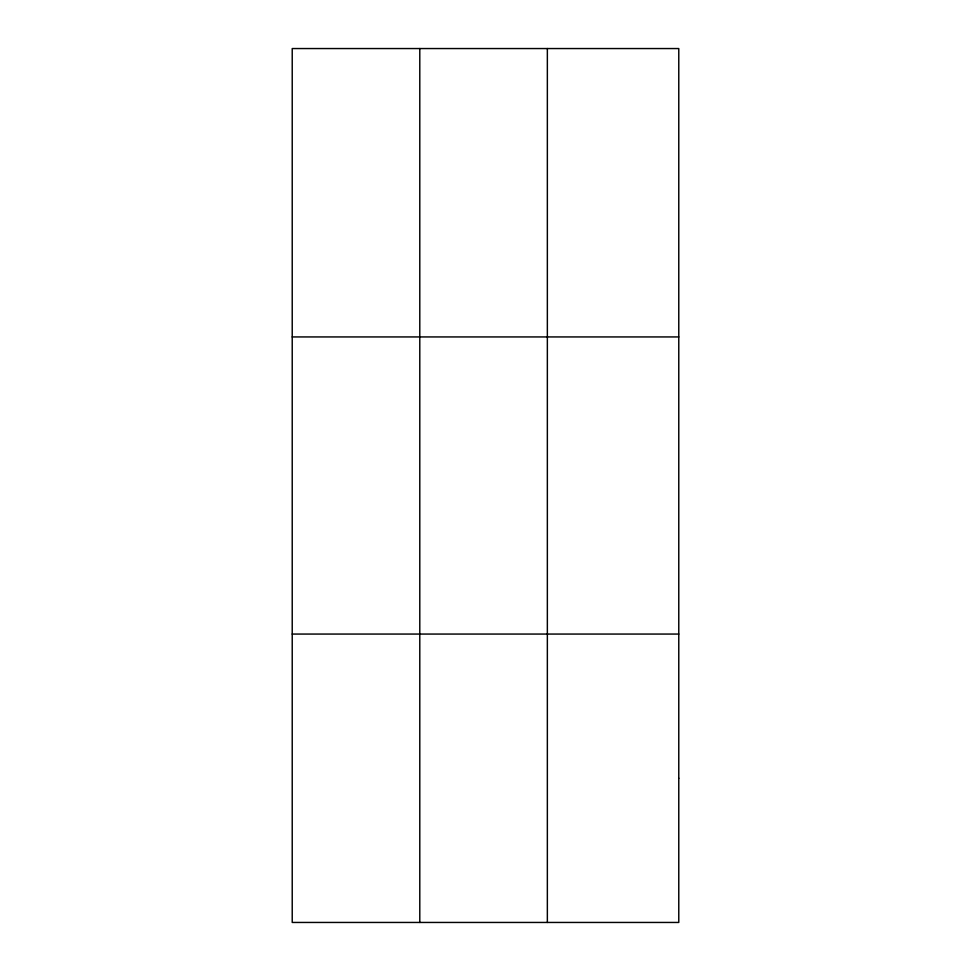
<?xml version="1.0" encoding="UTF-8"?>
<svg xmlns="http://www.w3.org/2000/svg" width="971" height="971" viewBox="0 0 971 971"><rect width="100%" height="100%" fill="white"/><g stroke="black" fill="none" stroke-linecap="round" stroke-linejoin="round"><path stroke-width="1.46" d="M419.788 922.45L419.788 48.55M547.353 922.45L547.353 48.55M292.222 336.937L678.778 336.937M292.222 634.063L678.778 634.063M678.778 778.257L678.778 922.45L292.222 922.45L292.222 48.55L678.778 48.55L678.778 778.257"/></g></svg>
